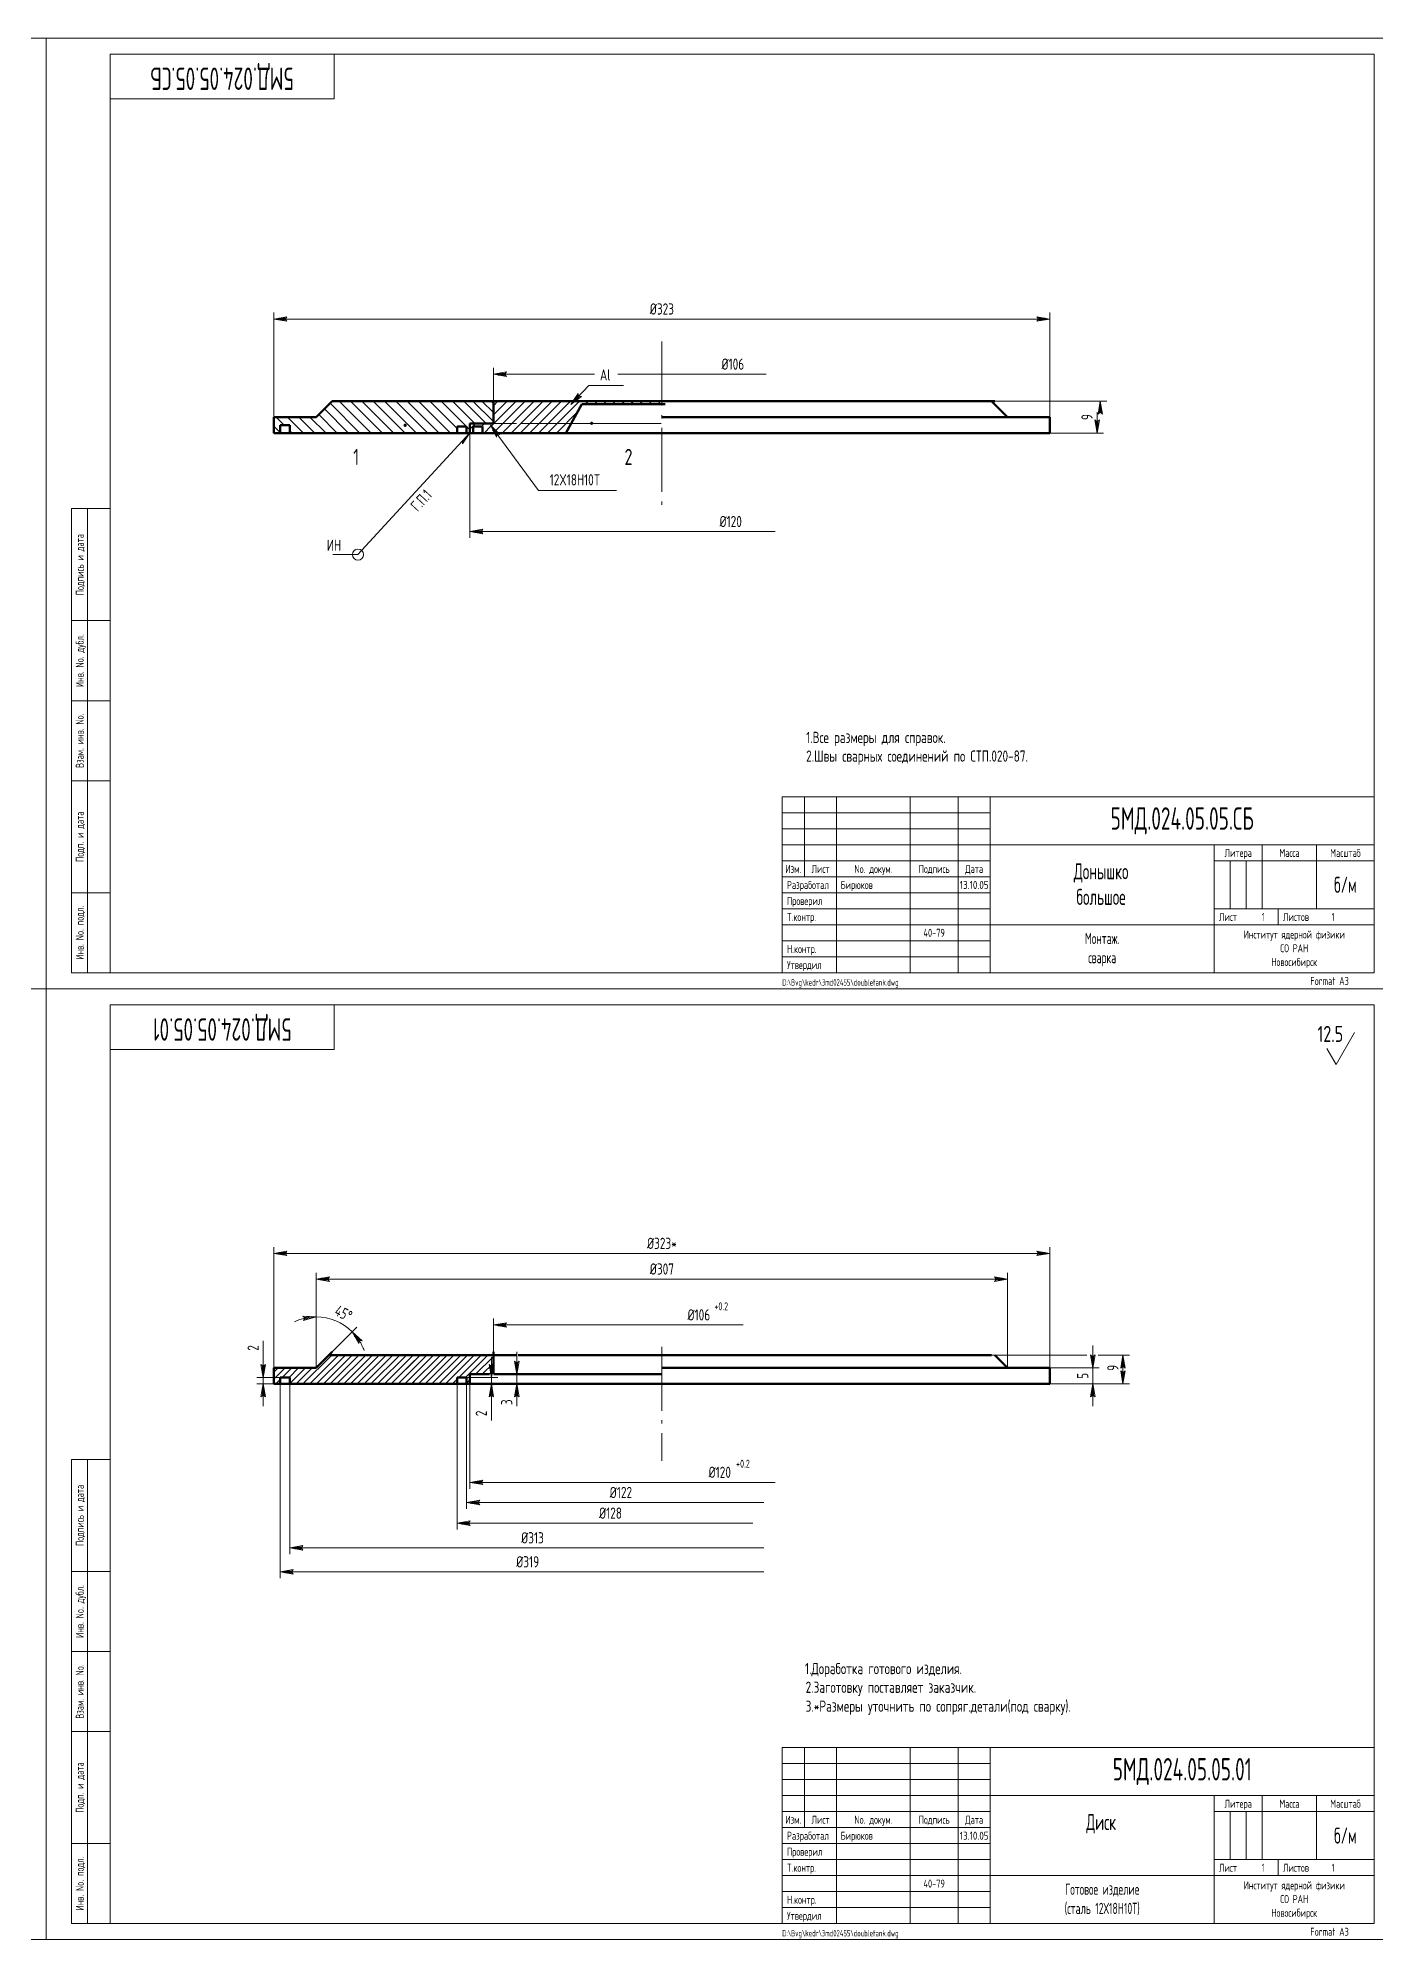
# Model space of a CAD drawing. Extents: x -414 to 4851, y -2165 to 1761.
# Drawn here: x 692 to 1110, y 419 to 1013 of the extents above; entities that cross this region are included whole.
import ezdxf
from ezdxf.enums import TextEntityAlignment as Align

# ---------------------------------------------------------------- set-up
doc = ezdxf.new("R2010")
doc.units = 0
doc.linetypes.add('S-P20', pattern=[27, 20, -3, 1, -3])
for name, color, linetype, lineweight in [('1', 9, 'CONTINUOUS', 20), ('2', 2, 'CONTINUOUS', 50), ('DIM', 4, 'CONTINUOUS', 20), ('HATCH', 5, 'CONTINUOUS', 20), ('TR', 3, 'CONTINUOUS', 20)]:
    doc.layers.add(name, color=color, linetype=linetype, lineweight=lineweight)
doc.styles.add('SIMPLEX', font='simplex.shx', dxfattribs={"width": 0.7})

# ---------------------------------------------------------------- blocks, each defined once
blk = doc.blocks.new('SHTAMP1')
at = {"layer": 'DIM', "color": 2}
for p, q in [((-185, 55), (0, 55)), ((-185, 55), (-185, 0)), ((-178, 55), (-178, 29.99999999999999)), ((-168, 55), (-168, 0)), ((-145, 55), (-145, 0)), ((-130, 55), (-130, 0)), ((-120, 55), (-120, 0)), ((-120, 40), (0, 40)), ((-49.99999999999997, 40), (-50, 0)), ((-34.99999999999997, 40), (-34.99999999999997, 20)), ((-17.99999999999997, 40), (-17.99999999999997, 20.00000000000001)), ((-185, 35), (-120, 35)), ((-185, 30), (-120, 30)), ((-49.99999999999997, 35), (0, 35)), ((-50, 20), (0, 20)), ((-29.99999999999994, 20.00000000000001), (-29.99999999999997, 15)), ((-120, 15), (0, 15))]:
    blk.add_line(p, q, dxfattribs=at)
at = {"layer": 'DIM'}
for p, q in [((-185, 50), (-120, 50)), ((-185, 45), (-120, 45)), ((-185, 40), (-120, 40)), ((-44.99999999999997, 35), (-44.99999999999997, 20)), ((-39.99999999999997, 35), (-39.99999999999997, 20)), ((-185, 25), (-120, 25)), ((-185, 20), (-120, 20)), ((-185, 15), (-120, 15)), ((-185, 10), (-120, 10)), ((-185, 5), (-120, 5))]:
    blk.add_line(p, q, dxfattribs=at)
at = {"layer": 'DIM', "style": 'SIMPLEX', "width": 0.6}
blk.add_text('1', height=2.5, dxfattribs=at).set_placement((-35.17607202795625, 16.2))
at = {"layer": 'DIM', "style": 'SIMPLEX', "width": 0.6, "flags": 8}
blk.add_attdef('ОБОЗНАЧЕНИЕ2', text='', height=7, dxfattribs=at).set_placement((-117, 60), align=Align.MIDDLE)
at = {"layer": 'DIM', "style": 'SIMPLEX', "width": 0.6}
for tag, height, p in [('ОБОЗНАЧЕНИЕ', 7, (-60, 47.5)), ('МАСШТАБ', 5, (-9, 27.5))]:
    blk.add_attdef(tag, text='', height=height, dxfattribs=at).set_placement(p, align=Align.MIDDLE)
at = {"layer": 'DIM', "style": 'SIMPLEX', "width": 0.9108433734939759}
blk.add_attdef('ДАТА', text='', height=2.5, dxfattribs=at).set_placement((-129.5, 26.2), (-120.5, 26.2), align=Align.FIT)
at = {"layer": 'DIM', "style": 'SIMPLEX', "width": 0.6}
for tag, p in [('ЛИСТОВ', (-13.325, 16.2)), ('FORMAT', (-20, -3.8))]:
    blk.add_attdef(tag, p, '', height=2.5, dxfattribs=at)
blk.add_attdef('ТЕЛЕФОН', text='', height=2.5, dxfattribs=at).set_placement((-137.5, 12.5), align=Align.MIDDLE_CENTER)
at = {"layer": 'TR', "style": 'SIMPLEX', "width": 0.7}
for s, p in [('Литера', (-42.49999999999997, 36.2)), ('Масса', (-26.49999999999997, 36.2)), ('Масштаб', (-9, 36.2)), ('Изм.', (-181.5, 31.2)), ('Лист', (-173, 31.2)), ('No. докум.', (-156.5, 31.2)), ('Подпись', (-137.5, 31.2)), ('Дата', (-125, 31.2)), ('Институт ядерной физики', (-25, 10.70243239950646)), ('СО РАН', (-25, 6.416718113792172)), ('Новосибирск', (-25, 2.131003828077887))]:
    blk.add_text(s, height=2.5, dxfattribs=at).set_placement(p, align=Align.CENTER)
at = {"layer": 'TR', "style": 'SIMPLEX'}
for s, width, p in [('Разработал', 0.6, (-183.5, 26.2)), ('T.контр.', 0.7, (-183.5, 16.2)), ('Проверил', 0.7, (-183.5, 21.2)), ('Лист', 0.7, (-48.5, 16.2)), ('Листов', 0.7, (-28.49999999999997, 16.2)), ('Н.контр.', 0.7, (-183.5, 6.200000000000001)), ('Утвердил', 0.7, (-183.5, 1.200000000000001))]:
    blk.add_text(s, height=2.5, dxfattribs=dict(at, width=width)).set_placement(p)
at = {"layer": 'TR', "style": 'SIMPLEX', "width": 0.6}
for tag, height, p in [('НАИМЕНОВАНИЕ', 5, (-85.34568711718521, 29.20002082529924)), ('НАИМЕНОВАНИЕ2', 5, (-85.34568711718521, 21.20002082529924)), ('МАТЕРИАЛ', 3.5, (-85, 9)), ('СОРТАМЕНТ', 3.5, (-85, 3))]:
    blk.add_attdef(tag, text='', height=height, dxfattribs=at).set_placement(p, align=Align.CENTER)
for tag, p, height in [('РАЗРАБОТАЛ', (-166.7, 26.2), 2.5), ('ПРОВЕРИЛ', (-166.7, 21.2), 2.5), ('НОРМОКОНТРОЛЬ', (-166.7, 6.199999999999998), 2.5), ('УТВЕРДИЛ', (-166.7, 1.199999999999999), 2.5), ('ФАЙЛ', (-185, -4), 2)]:
    blk.add_attdef(tag, p, '', height=height, dxfattribs=at)
blk = doc.blocks.new('LEADR')
at = {"layer": 'DIM'}
for p, q in [((-1.170416226631389, 0.2000000000000028), (0, 0)), ((-0.9997944300187243, -0.0002412563466975826), (-1.170416226631389, 0.2000000000000028)), ((0, 0), (-1.170416226631389, -0.1999999999999886)), ((-0.4381870021173455, 0.07487712356459042), (-1.063684681848329, 0.07474016190496968)), ((0, 0), (-1, 0)), ((-1.170416226631389, -0.1999999999999886), (-0.9997944300187243, -0.0002412563466975826)), ((-0.4396274744967172, -0.07512327059271229), (-1.063870801763059, -0.07525989858129378))]:
    blk.add_line(p, q, dxfattribs=at)
blk = doc.blocks.new('SVLEADR')
at = {"layer": 'DIM'}
for p, q in [((-1.170621796612664, -0.199758743653291), (-1, 0)), ((0, 0), (-1.170621796612664, -0.199758743653291)), ((-0.3755462257252447, -0.07510924514504325), (-1.064076371744335, -0.0750186422345962))]:
    blk.add_line(p, q, dxfattribs=at)

msp = doc.modelspace()

# ---------------------------------------------------------------- hatches: boundary and pattern name
at = {"layer": 'HATCH'}
h = msp.add_hatch(dxfattribs=at)
h.set_pattern_fill('U', color=256, scale=2, angle=45, style=0, pattern_type=0)
h.set_pattern_definition([(45, (275.073875836066, 0), (-1.414213562373095, 1.414213562373095), [])])
h.paths.add_polyline_path([(834.0553040438923, 899.8395665893614), (834.0547422080499, 892.8477920972638), (826.7148969998348, 892.8477920972639), (826.7146552687957, 889.8395665893614), (827.7146552720242, 889.8395665893614), (827.7148164775464, 891.8456911044213), (830.7148164872316, 891.8456911044212), (830.7146552817098, 889.8395665893614), (834.3429258433874, 889.8395665893615), (833.1186502449959, 892.2666496906267), (835.646180583832, 889.8395665893613), (856.7146552687957, 889.8395665893614), (861.7146552687956, 898.8395665893611), (886.7146552687957, 898.8395665893612), (886.7146552687958, 899.8395665893613), (885.307023325101, 899.8395665893613), (859.6105954046283, 899.8395665893614), (858.2220637935045, 898.811075284334), (858.9178414764102, 899.8395665893614)])

# ---------------------------------------------------------------- linework, layer by layer
at = {"layer": '1', "linetype": 'S-P20'}
for p, q in [((886.7146552687957, 918.4400730777631), (886.7146552687957, 865.8395665893614)), ((886.7146552687957, 604.4554877038805), (886.7146552687957, 568.8395665893614))]:
    msp.add_line(p, q, dxfattribs=at)
at = {"layer": '1'}
for p, q in [((834.05474220805, 892.8477920972638), (841.2799756766524, 892.8477920972638)), ((842.8238750164389, 892.8477920972638), (886.5334526953332, 892.8477920972638))]:
    msp.add_line(p, q, dxfattribs=at)
at = {"layer": '2'}
for p, q in [((783.7146552687957, 899.8395665893613), (778.7146552687957, 894.8395665893613)), ((783.7146552687957, 899.8395665893614), (990.7146552687957, 899.8395665893613)), ((834.0553040438922, 899.8395665893613), (834.0547422080499, 892.8477920972637)), ((861.7146552687957, 898.8395665893613), (856.7146552687957, 889.8395665893613)), ((861.7146552687957, 898.8395665893611), (887.7146552687959, 898.8395665893613)), ((885.307023325101, 899.8395665893613), (886.7146552687959, 899.8395665893613)), ((989.7146552687957, 899.8395665893613), (994.7146552687957, 894.8395665893613)), ((765.4646552687957, 894.8395665893615), (765.4646552687957, 891.3395665893615)), ((765.4646552687957, 894.8395665893617), (778.7146552687957, 894.8395665893612)), ((765.4646552687957, 891.3395665893615), (765.4646552687957, 889.8395665893615)), ((767.4646552687957, 892.2601873631241), (770.4646552687957, 892.2601873631236)), ((767.4646552687957, 892.2601873631241), (767.4646552687957, 889.8395665893615)), ((770.4646552687957, 892.2601873631241), (770.4646552687957, 889.8395665893615)), ((822.7148164614036, 891.8456911044213), (822.7146552817103, 889.839888016113)), ((822.7148164614036, 891.8456911044213), (825.7148164710893, 891.8456911044213)), ((825.7148164710893, 891.8456911044212), (825.7146552720244, 889.8396469460492)), ((826.7148969998348, 892.8477920972638), (826.7146552687957, 889.8395665893613)), ((826.7148969998348, 892.8477920972638), (834.0547422080499, 892.8477920972638)), ((827.7148164775463, 891.8456911044213), (827.714655265567, 889.8394862326734)), ((827.7148164775463, 891.8456911044213), (830.7148164872319, 891.8456911044213)), ((830.7148164872317, 891.8456911044212), (830.7146552558811, 889.8392451626098)), ((886.7146552687957, 894.8395665893592), (994.7146552687998, 894.8395665893572)), ((1007.964655268796, 894.8395665893615), (994.7146552687957, 894.8395665893613)), ((1007.964655268796, 894.8395665893618), (1007.964655268796, 891.3395665893618)), ((1007.964655268796, 891.3395665893615), (1007.964655268796, 889.8395665893615)), ((765.4646552687957, 889.8395665893615), (1007.964655268796, 889.8395665893611)), ((783.7146552687957, 602.8395665893613), (778.7146552687955, 597.8395665893612)), ((782.7146552687957, 601.8395665893613), (841.1388789695484, 601.8395665893613)), ((834.0553040438922, 602.8395665893613), (834.0547415470753, 595.8395665893601)), ((841.8573566879631, 601.8395665893613), (989.7146552687957, 601.8395665893613)), ((990.7146552687957, 601.8395665893613), (994.7146552687957, 597.8395665893613)), ((765.4646552687957, 597.8395665893615), (765.4646552687957, 594.3395665893615)), ((765.4646552687957, 597.8395665893617), (778.7146552687957, 597.8395665893612)), ((765.4646552687957, 594.3395665893615), (765.4646552687957, 592.8395665893615)), ((767.4646552687957, 594.843656911571), (767.4646552687957, 592.8395665893615)), ((767.4646552687957, 594.8395665893615), (770.4646552687957, 594.839566589361)), ((770.4646552687957, 594.843656911571), (770.4646552687957, 592.8395665893615)), ((822.7148159692579, 594.8395665893614), (822.7146552817103, 592.839888016113)), ((822.7148159692579, 594.8395665893614), (825.7148963356317, 594.8395665893613)), ((825.7148159789435, 594.8395665893613), (825.7146552720244, 592.8396469460492)), ((826.7148963388602, 595.8395665893602), (826.7146552687957, 592.8395665893613)), ((826.7148963388602, 595.8395665893602), (832.8045311969179, 595.8395665893601)), ((834.2414866337472, 595.8395665893601), (886.7146552687957, 595.8395665893592)), ((886.883662249425, 597.8395665893592), (994.7146552687998, 597.8395665893572)), ((1007.964655268796, 597.8395665893615), (994.7146552687957, 597.8395665893613)), ((1007.964655268796, 597.8395665893615), (1007.964655268796, 594.3395665893615)), ((1007.964655268796, 594.3395665893615), (1007.964655268796, 592.8395665893615)), ((765.4646552687957, 592.8395665893615), (1007.964655268796, 592.8395665893611))]:
    msp.add_line(p, q, dxfattribs=at)
at = {"layer": 'DIM'}
for p, q in [((765.4646552687957, 894.8395665893617), (765.4646552687957, 927.457478581186)), ((1007.964655268796, 894.8395665893615), (1007.964655268796, 927.457478581186)), ((768.9646552687957, 925.457478581186), (1004.464655268796, 925.457478581186)), ((834.0551601915174, 898.0493935744867), (834.0551601915174, 910.235820949817)), ((834.0551601915174, 908.235820949817), (865.7070080177602, 908.235820949817)), ((858.2220637935045, 898.811075284334), (863.856389972356, 904.6915305869585)), ((863.856389972356, 904.6915305869585), (874.7063899723562, 904.6915305869585)), ((872.9140507037266, 908.235820949817), (919.2897843121114, 908.235820949817)), ((990.7146552687957, 899.8395665893613), (1025.695149871915, 899.8395665893613)), ((833.1186502449962, 892.2666496906263), (848.1594295556911, 871.9137807420551)), ((1022.695149871915, 896.3395665893613), (1022.695149871915, 893.3395665893611)), ((826.7146646465274, 889.9562679093651), (791.7565071405845, 851.8740356931501)), ((826.7146552687957, 889.8395665893614), (826.7146552687957, 857.0758208000666)), ((1007.964655268796, 889.8395665893611), (1024.695149871915, 889.8395665893611)), ((848.1594295556911, 871.9137807420551), (872.4844295556911, 871.9137807420551)), ((830.2146552687957, 859.0758208000666), (922.1099382316413, 859.0758208000666)), ((791.7565071405845, 851.8740356931501), (783.9227705158557, 851.8740356931501)), ((765.4646552687957, 597.8395665893617), (765.4646552687957, 635.5890937528427)), ((1007.964655268796, 597.8395665893615), (1007.964655268796, 635.5890937528427)), ((768.9646552687957, 633.5890937528427), (1004.464655268796, 633.5890937528427)), ((778.7146552687957, 597.8395665893612), (778.7146552687957, 627.5688157077362)), ((782.2146552687957, 625.5688157077362), (991.2146552687998, 625.5688157077362)), ((994.7146552687998, 597.8395665893572), (994.7146552687998, 627.5688157077362)), ((834.0551601915174, 601.0493935744867), (834.0551601915174, 613.235820949817)), ((762.1589143954047, 598.3395665893615), (762.1589143954047, 606.2728999226948)), ((783.7146552687957, 602.8395665893614), (791.3851824944682, 610.5100938150337)), ((834.0551601915174, 611.235820949817), (865.7070080177602, 611.235820949817)), ((865.7070080177602, 611.235820949817), (912.0827416261452, 611.235820949817)), ((833.4272165654754, 598.3395665893613), (833.4272165654754, 601.1654551986879)), ((841.3783715423533, 599.3395665893601), (841.3783715423533, 602.8395665893601)), ((989.7146552687957, 601.8395665893613), (1014.857381280657, 601.8395665893613)), ((1014.857381280657, 601.8395665893613), (1019.511905677156, 601.8395665893613)), ((1021.347084054555, 601.3395665893615), (1021.347084054555, 604.8395665893615)), ((1023.067208862902, 601.8395665893613), (1032.769447501585, 601.8395665893613)), ((767.4646552687957, 594.8395665893615), (760.1589143954047, 594.8395665893615)), ((762.1589143954047, 592.8395665893615), (762.1589143954047, 594.8395665893615)), ((825.7148963356317, 594.8395665893613), (826.1791154079376, 594.8395665893613)), ((826.2834693360619, 594.8395665893613), (835.4272165654754, 594.8395665893613)), ((833.4272165654754, 595.8395665893613), (833.4272165654754, 592.8395665893613)), ((841.3783715423533, 597.8395665893601), (841.3783715423533, 592.8395665893613)), ((1007.964655268796, 597.8395665893614), (1023.347084054555, 597.8395665893615)), ((1021.347084054555, 592.8395665893611), (1021.347084054555, 597.8395665893615)), ((1030.769447501585, 599.3395665893613), (1030.769447501585, 596.3395665893611)), ((765.4646552687957, 592.8395665893615), (760.1589143954047, 592.8395665893615)), ((762.1589143954047, 589.3395665893615), (762.1589143954047, 585.8395665893615)), ((767.4646552687957, 592.8395665893615), (767.4646552687957, 532.1101278642343)), ((770.4646552687957, 592.8395665893615), (770.4646552687957, 539.6079329698002)), ((822.7146552817103, 592.839888016113), (822.7146552817103, 547.3173883404878)), ((825.7146552720244, 592.8396469460492), (825.7146552720244, 553.7673162552155)), ((826.7146552687957, 592.8395665893614), (826.7146552687957, 560.0758208000666)), ((833.4272165654754, 589.3395665893613), (833.4272165654754, 581.406233256028)), ((841.3783715423533, 589.3395665893613), (841.3783715423533, 585.8395665893613)), ((1007.964655268796, 592.8395665893611), (1032.769447501585, 592.8395665893611)), ((1021.347084054555, 589.3395665893611), (1021.347084054555, 585.8395665893611)), ((830.2146552687957, 562.0758208000666), (922.1099382316413, 562.0758208000666)), ((829.2146552720244, 555.7673162552155), (918.6099382316413, 555.7673162552155)), ((826.2146552817103, 549.3173883404878), (915.1099382316413, 549.3173883404878)), ((773.9646552687957, 541.6079329698002), (918.6099382316413, 541.6079329698002)), ((770.9646552687957, 534.1101278642343), (918.6099382316413, 534.1101278642343))]:
    msp.add_line(p, q, dxfattribs=at)
at = {"layer": 'DIM', "color": 2}
for p, q in [((702.2896355711716, 721.2438015313794), (702.2896355711716, 866.2438015313794)), ((714.2896355711716, 866.2438015313794), (702.2896355711716, 866.2438015313794)), ((707.2896355711716, 721.2438015313794), (707.2896355711716, 866.2438015313794)), ((714.2896355711716, 831.2438015313794), (702.2896355711716, 831.2438015313794)), ((714.2896355711716, 806.2438015313794), (702.2896355711716, 806.2438015313794)), ((714.2896355711716, 781.2438015313794), (702.2896355711716, 781.2438015313794)), ((714.2896355711716, 746.2438015313794), (702.2896355711716, 746.2438015313794)), ((714.2896355711716, 721.2438015313794), (702.2896355711716, 721.2438015313794)), ((702.2896355711716, 424.2438015313794), (702.2896355711716, 569.2438015313794)), ((714.2896355711716, 569.2438015313794), (702.2896355711716, 569.2438015313794)), ((707.2896355711716, 424.2438015313794), (707.2896355711716, 569.2438015313794)), ((714.2896355711716, 534.2438015313794), (702.2896355711716, 534.2438015313794)), ((714.2896355711716, 509.2438015313794), (702.2896355711716, 509.2438015313794)), ((714.2896355711716, 484.2438015313794), (702.2896355711716, 484.2438015313794)), ((714.2896355711716, 449.2438015313794), (702.2896355711716, 449.2438015313794)), ((714.2896355711716, 424.2438015313794), (702.2896355711716, 424.2438015313794))]:
    msp.add_line(p, q, dxfattribs=at)
at = {"layer": 'DIM'}
for points in [[(484.2896355711716, 716.2438015313794), (484.2896355711716, 1013.243801531379), (694.2896355711716, 1013.243801531379), (694.2896355711716, 716.2438015313794)], [(694.2896355711716, 716.2438015313794), (694.2896355711716, 1013.243801531379), (1114.289635571172, 1013.243801531379), (1114.289635571172, 716.2438015313794)], [(484.2896355711715, 419.2438015313794), (484.2896355711715, 716.2438015313794), (694.2896355711716, 716.2438015313794), (694.2896355711716, 419.2438015313794)], [(694.2896355711716, 419.2438015313794), (694.2896355711716, 716.2438015313794), (1114.289635571172, 716.2438015313794), (1114.289635571172, 419.2438015313794)]]:
    msp.add_lwpolyline(points, close=True, dxfattribs=at)
at = {"layer": 'DIM', "color": 2}
for points in [[(714.2896355711716, 721.2438015313794), (714.2896355711716, 1008.243801531379), (1109.289635571172, 1008.243801531379), (1109.289635571172, 721.2438015313794)], [(714.2896355711716, 424.2438015313794), (714.2896355711716, 711.2438015313794), (1109.289635571172, 711.2438015313794), (1109.289635571172, 424.2438015313794)]]:
    msp.add_lwpolyline(points, close=True, dxfattribs=at)
for points in [[(714.2896355711716, 994.2438015313794), (784.2896355711716, 994.2438015313794), (784.2896355711716, 1008.243801531379)], [(714.2896355711716, 697.2438015313794), (784.2896355711716, 697.2438015313794), (784.2896355711716, 711.2438015313794)]]:
    msp.add_lwpolyline(points, dxfattribs=at)
at = {"layer": 'DIM', "flags": 128}
for points in [[(806.3368263761088, 892.0645167291754, 0.5, 0.5, 458.3655088839218), (806.3350680572617, 892.0658082135191, 0, 0, 0), (796.4567506751769, 878.4893226628824, 0, 0, 0), (785.9567506751769, 878.4893226628824, 0, 0, 0)], [(864.8667020614032, 892.6636473776981, 0.5, 0.5, 458.3655088839218), (864.8646977847777, 892.6627856978351, 0, 0, 0), (871.0339532898895, 878.4893226628824, 0, 0, 0), (881.5339532898895, 878.4893226628824, 0, 0, 0)]]:
    msp.add_lwpolyline(points, format="xyseb", dxfattribs=at)
msp.add_lwpolyline([(1094.452884225223, 697.6438015313794), (1097.339635571172, 692.6438015313794), (1103.113138263068, 702.6438015313794)], dxfattribs=at)
at = {"layer": 'DIM'}
msp.add_circle((791.7565071405845, 851.8740356931501), 1.75, dxfattribs=at)
for start, end in [(102.6228711898528, 115.2457423797055), (44.99999999999965, 90.00000000000007), (19.75425762029424, 32.37712881014695)]:
    msp.add_arc((778.7146552687957, 597.8395665893613), 15.91883144496346, start, end, dxfattribs=at)
at = {"layer": 'HATCH'}
for p, q in [((788.8412699020016, 889.8395665893614), (781.2779625853987, 897.4028739059642)), ((792.376803807934, 889.8395665893614), (783.0457295383651, 899.1706408589306)), ((795.9123377138669, 889.8395665893613), (785.9123377138669, 899.8395665893614)), ((799.4478716197998, 889.8395665893613), (789.4478716197998, 899.8395665893614)), ((802.9834055257325, 889.8395665893613), (792.9834055257325, 899.8395665893614)), ((806.5189394316651, 889.8395665893613), (796.5189394316651, 899.8395665893614)), ((810.054473337598, 889.8395665893613), (800.054473337598, 899.8395665893614)), ((813.5900072435309, 889.8395665893613), (803.5900072435306, 899.8395665893614)), ((817.1255411494633, 889.8395665893613), (807.1255411494633, 899.8395665893614)), ((820.6610750553962, 889.8395665893613), (810.6610750553962, 899.8395665893614)), ((822.7147743312048, 891.3214012194854), (814.1966089613288, 899.8395665893614)), ((826.7147370241598, 890.8569724324631), (817.7321428672615, 899.8395665893614)), ((828.0547586564701, 893.0524847060856), (821.2676767731944, 899.8395665893614)), ((831.7949851712244, 892.8477920972638), (824.803210679127, 899.8395665893614)), ((834.054787900823, 893.4164164924111), (827.6316378038732, 899.8395665893613)), ((834.0550151655972, 896.2446163523833), (830.4600649286193, 899.8395665893613)), ((834.0552424303713, 899.0728162123555), (833.2884920533654, 899.8395665893613)), ((767.628066466405, 889.8395665893614), (765.4646552687957, 892.0029777869707)), ((768.7429795985754, 892.2601873631239), (766.1636003723374, 894.8395665893617)), ((774.6991342782705, 889.8395665893614), (769.6991342782705, 894.8395665893614)), ((778.2346681842032, 889.8395665893614), (773.2346681842034, 894.8395665893613)), ((781.7702020901359, 889.8395665893614), (776.7702020901361, 894.8395665893612)), ((785.3057359960687, 889.8395665893614), (779.5101956324322, 895.6351069529978)), ((771.1636003723377, 889.8395665893614), (770.4646552687957, 890.5385116929036)), ((825.6805018029111, 888.3556737477793), (825.4536328978181, 888.5825426528722)), ((774.5753473088034, 592.8395665893615), (783.5753473088032, 601.8395665893613)), ((774.5753473088034, 592.8395665893615), (783.5753473088032, 601.8395665893613)), ((776.696667652363, 592.8395665893615), (785.6966676523627, 601.8395665893613)), ((776.696667652363, 592.8395665893615), (785.6966676523627, 601.8395665893613)), ((778.8179879959227, 592.8395665893615), (787.8179879959225, 601.8395665893613)), ((778.8179879959227, 592.8395665893615), (787.8179879959225, 601.8395665893613)), ((780.9393083394823, 592.8395665893615), (789.9393083394821, 601.8395665893613)), ((780.9393083394823, 592.8395665893615), (789.9393083394821, 601.8395665893613)), ((783.0606286830418, 592.8395665893615), (792.0606286830418, 601.8395665893614)), ((783.0606286830418, 592.8395665893615), (792.0606286830418, 601.8395665893614)), ((785.1819490266016, 592.8395665893615), (794.1819490266014, 601.8395665893613)), ((785.1819490266016, 592.8395665893615), (794.1819490266014, 601.8395665893613)), ((787.3032693701612, 592.8395665893615), (796.3032693701609, 601.8395665893612)), ((787.3032693701612, 592.8395665893615), (796.3032693701609, 601.8395665893612)), ((789.4245897137209, 592.8395665893615), (798.4245897137207, 601.8395665893613)), ((789.4245897137207, 592.8395665893615), (798.4245897137207, 601.8395665893613)), ((791.5459100572805, 592.8395665893615), (800.5459100572803, 601.8395665893613)), ((791.5459100572805, 592.8395665893615), (800.5459100572803, 601.8395665893613)), ((793.66723040084, 592.8395665893615), (802.66723040084, 601.8395665893613)), ((793.66723040084, 592.8395665893614), (802.66723040084, 601.8395665893613)), ((795.7885507443998, 592.8395665893615), (804.7885507443996, 601.8395665893613)), ((795.7885507443998, 592.8395665893615), (804.7885507443996, 601.8395665893613)), ((797.9098710879593, 592.8395665893614), (806.9098710879591, 601.8395665893612)), ((797.9098710879593, 592.8395665893614), (806.9098710879593, 601.8395665893614)), ((800.0311914315191, 592.8395665893615), (809.0311914315189, 601.8395665893613)), ((800.0311914315191, 592.8395665893615), (809.0311914315189, 601.8395665893613)), ((802.1525117750787, 592.8395665893614), (811.1525117750784, 601.8395665893612)), ((802.1525117750787, 592.8395665893614), (809.4038798081156, 600.0909346223984)), ((804.2738321186382, 592.8395665893614), (813.2738321186382, 601.8395665893613)), ((806.395152462198, 592.8395665893615), (815.3951524621978, 601.8395665893613)), ((808.5164728057575, 592.8395665893614), (817.5164728057575, 601.8395665893613)), ((810.6377931493173, 592.8395665893615), (819.6377931493171, 601.8395665893613)), ((812.7591134928768, 592.8395665893614), (821.7591134928766, 601.8395665893612)), ((814.8804338364366, 592.8395665893615), (823.8804338364364, 601.8395665893613)), ((817.0017541799962, 592.8395665893615), (826.0017541799959, 601.8395665893612)), ((819.1230745235557, 592.8395665893614), (826.7152653521061, 600.4317574179119)), ((826.7149244001541, 596.1887757788404), (832.3657152106747, 601.8395665893614)), ((826.7150948761303, 598.3102665983762), (830.2443948671154, 601.8395665893613)), ((826.7152653521064, 600.431757417912), (828.0552182344975, 601.771710300303)), ((828.4870355542334, 595.8395665893601), (834.055188985444, 601.4077200205712)), ((765.4646552687957, 596.4567966107118), (766.8474252474455, 597.8395665893615)), ((765.4646552687957, 594.3354762671521), (768.968745591005, 597.8395665893614)), ((765.4646552687957, 594.3354762671521), (765.4687455910052, 594.3395665893615)), ((765.4646552687957, 594.3354762671521), (765.4687455910052, 594.3395665893615)), ((766.0900659345648, 592.8395665893615), (767.4646552687957, 594.2141559235924)), ((766.0900659345648, 592.8395665893615), (767.4646552687957, 594.2141559235924)), ((766.7146552687957, 597.7067966107118), (766.8474252474455, 597.8395665893615)), ((766.7146552687957, 595.5854762671521), (768.968745591005, 597.8395665893614)), ((768.0900659345648, 594.8395665893614), (771.0900659345648, 597.8395665893614)), ((768.0900659345648, 594.8395665893614), (771.0900659345648, 597.8395665893614)), ((770.2113862781239, 594.839566589361), (773.2113862781243, 597.8395665893614)), ((770.2113862781239, 594.839566589361), (773.2113862781243, 597.8395665893614)), ((770.4646552687957, 592.9715152364731), (775.3327066216839, 597.8395665893613)), ((770.4646552687957, 592.9715152364731), (775.3327066216839, 597.8395665893613)), ((772.4540269652437, 592.8395665893615), (777.4540269652434, 597.8395665893612)), ((772.4540269652437, 592.8395665893615), (777.4540269652434, 597.8395665893612)), ((804.2738321186382, 592.8395665893614), (809.4037093321394, 597.9694438028627)), ((806.395152462198, 592.8395665893615), (809.4035388561633, 595.8479529833269)), ((821.2443948671155, 592.8395665893615), (822.7147734106316, 594.3099451328776)), ((823.2443948671155, 594.8395665893615), (826.7150948761303, 598.3102665983762)), ((825.365715210675, 594.8395665893613), (826.7149244001541, 596.1887757788404)), ((825.7146735578033, 593.06720459293), (826.7147539241778, 594.0672849593045)), ((830.608355897793, 595.8395665893601), (834.0550185094679, 599.2862292010353)), ((832.7296762413525, 595.8395665893601), (834.0548480334918, 597.1647383814994)), ((832.8698879826013, 598.1010986741685), (833.2544671972057, 598.485677888773)), ((833.1794757271616, 596.2893660751691), (833.7770747557106, 596.8869651037181)), ((808.5164728057575, 592.8395665893614), (809.4033683801872, 593.7264621637912)), ((825.4870355542346, 592.8395665893614), (825.7146735578033, 593.06720459293))]:
    msp.add_line(p, q, dxfattribs=at)

# ---------------------------------------------------------------- block references
at = {"layer": 'DIM'}
ref = msp.add_blockref('SHTAMP1', (1109.289635571172, 721.2438015313794), dxfattribs=at)
ref.add_attrib('ФАЙЛ', 'D:\\Bvg\\kedr\\3md02455\\doubletank.dwg', (924.2896355711716, 717.2438015313794), dxfattribs={"layer": 'TR', "height": 2, "style": 'SIMPLEX', "width": 0.6})
ref.add_attrib('РАЗРАБОТАЛ', 'Бирюков', (942.5896355711716, 747.4438015313794), dxfattribs={"layer": 'TR', "height": 2.5, "style": 'SIMPLEX', "width": 0.6})
ref.add_attrib('ТЕЛЕФОН', '40-79', dxfattribs={"height": 2.5, "style": 'SIMPLEX', "width": 0.6}).set_placement((971.7896355711716, 733.7438015313794), align=Align.MIDDLE_CENTER)
ref.add_attrib('ДАТА', '13.10.05', dxfattribs={"height": 2.5, "style": 'SIMPLEX', "width": 0.6000000000000002}).set_placement((979.7896355711716, 747.4438015313794), (988.7896355711716, 747.4438015313794), align=Align.FIT)
ref.add_attrib('ОБОЗНАЧЕНИЕ', '5МД.024.05.05.СБ', dxfattribs={"height": 7, "style": 'SIMPLEX', "width": 0.6}).set_placement((1049.289635571172, 768.7438015313794), align=Align.MIDDLE)
ref.add_attrib('МАСШТАБ', 'б/м', dxfattribs={"height": 5, "style": 'SIMPLEX', "width": 0.6}).set_placement((1100.289635571172, 748.7438015313794), align=Align.MIDDLE)
ref.add_attrib('НАИМЕНОВАНИЕ', 'Донышко', dxfattribs={"layer": 'TR', "height": 5, "style": 'SIMPLEX', "width": 0.6}).set_placement((1023.943948453986, 750.4438015313794), align=Align.CENTER)
ref.add_attrib('НАИМЕНОВАНИЕ2', 'большое', dxfattribs={"layer": 'TR', "height": 5, "style": 'SIMPLEX', "width": 0.6}).set_placement((1023.943948453986, 742.4438223566787), align=Align.CENTER)
ref.add_attrib('МАТЕРИАЛ', 'Монтаж.', dxfattribs={"layer": 'TR', "height": 3.5, "style": 'SIMPLEX', "width": 0.6}).set_placement((1024.289635571172, 730.2438015313794), align=Align.CENTER)
ref.add_attrib('СОРТАМЕНТ', 'сварка', dxfattribs={"layer": 'TR', "height": 3.5, "style": 'SIMPLEX', "width": 0.6}).set_placement((1024.289635571172, 724.2438015313794), align=Align.CENTER)
ref.add_attrib('ЛИСТОВ', '1', (1095.964635571172, 737.4438015313794), dxfattribs={"height": 2.5, "style": 'SIMPLEX', "width": 0.6})
ref.add_attrib('FORMAT', 'Format A3', (1089.289635571172, 717.4438015313794), dxfattribs={"height": 2.5, "style": 'SIMPLEX', "width": 0.6})
ref.add_attrib('ОБОЗНАЧЕНИЕ2', '5МД.024.05.05.СБ', dxfattribs={"height": 7, "rotation": 180, "style": 'SIMPLEX', "width": 0.6, "flags": 8}).set_placement((749.2896355711716, 1001.243801531379), align=Align.MIDDLE)
at = {"layer": 'DIM', "xscale": 3.5, "yscale": 3.5, "zscale": 3.5}
for name, p, rotation in [('LEADR', (765.4646552687957, 925.457478581186), 180), ('LEADR', (834.0551601915174, 908.235820949817), 180), ('LEADR', (858.2220637935045, 898.811075284334), 226.2245141509726), ('LEADR', (1023.695149871915, 899.8395665893613), 90), ('LEADR', (833.1186502449962, 892.2666496906263), 126.4644177446463), ('LEADR', (1022.695149871915, 889.8395665893611), 270), ('SVLEADR', (826.7146646465274, 889.9562679093651), 47.44915535325585), ('LEADR', (826.7146552687957, 859.0758208000666), 180), ('LEADR', (765.4646552687957, 633.5890937528427), 180), ('LEADR', (778.7146552687957, 625.5688157077362), 180), ('LEADR', (778.7146552687957, 613.7583980343248), 6.311435594926454), ('LEADR', (834.0551601915174, 611.235820949817), 180), ('LEADR', (789.970968932095, 609.0958802526607), 128.6885644050733), ('LEADR', (841.3783715423533, 595.8395665893601), 270), ('LEADR', (1021.347084054555, 597.8395665893615), 270), ('LEADR', (1030.769447501585, 601.8395665893613), 90), ('LEADR', (762.1589143954047, 594.8395665893615), 270), ('LEADR', (833.4272165654754, 594.8395665893613), 270), ('LEADR', (1030.769447501585, 592.8395665893611), 270), ('LEADR', (762.1589143954047, 592.8395665893615), 90), ('LEADR', (833.4272165654754, 592.8395665893613), 90), ('LEADR', (841.3783715423533, 592.8395665893613), 90), ('LEADR', (1021.347084054555, 592.8395665893611), 90), ('LEADR', (826.7146552687957, 562.0758208000666), 180), ('LEADR', (825.7146552720244, 555.7673162552155), 180), ('LEADR', (822.7146552817103, 549.3173883404878), 180), ('LEADR', (770.4646552687957, 541.6079329698002), 180), ('LEADR', (767.4646552687957, 534.1101278642343), 180)]:
    msp.add_blockref(name, p, dxfattribs=dict(at, rotation=rotation))
for p in [(1007.964655268796, 925.457478581186), (1007.964655268796, 633.5890937528427), (994.7146552687998, 625.5688157077362)]:
    msp.add_blockref('LEADR', p, dxfattribs=at)
at = {"layer": 'DIM'}
ref = msp.add_blockref('SHTAMP1', (1109.289635571172, 424.2438015313794), dxfattribs=at)
ref.add_attrib('ФАЙЛ', 'D:\\Bvg\\kedr\\3md02455\\doubletank.dwg', (924.2896355711716, 420.2438015313794), dxfattribs={"layer": 'TR', "height": 2, "style": 'SIMPLEX', "width": 0.6})
ref.add_attrib('РАЗРАБОТАЛ', 'Бирюков', (942.5896355711716, 450.4438015313794), dxfattribs={"layer": 'TR', "height": 2.5, "style": 'SIMPLEX', "width": 0.6})
ref.add_attrib('ТЕЛЕФОН', '40-79', dxfattribs={"height": 2.5, "style": 'SIMPLEX', "width": 0.6}).set_placement((971.7896355711716, 436.7438015313794), align=Align.MIDDLE_CENTER)
ref.add_attrib('ДАТА', '13.10.05', dxfattribs={"height": 2.5, "style": 'SIMPLEX', "width": 0.6000000000000002}).set_placement((979.7896355711716, 450.4438015313794), (988.7896355711716, 450.4438015313794), align=Align.FIT)
ref.add_attrib('ОБОЗНАЧЕНИЕ', '5МД.024.05.05.01', dxfattribs={"height": 7, "style": 'SIMPLEX', "width": 0.6}).set_placement((1049.289635571172, 471.7438015313794), align=Align.MIDDLE)
ref.add_attrib('МАСШТАБ', 'б/м', dxfattribs={"height": 5, "style": 'SIMPLEX', "width": 0.6}).set_placement((1100.289635571172, 451.7438015313794), align=Align.MIDDLE)
ref.add_attrib('НАИМЕНОВАНИЕ', 'Диск', dxfattribs={"layer": 'TR', "height": 5, "style": 'SIMPLEX', "width": 0.6}).set_placement((1023.943948453986, 453.4438015313794), align=Align.CENTER)
ref.add_attrib('МАТЕРИАЛ', 'Готовое изделие', dxfattribs={"layer": 'TR', "height": 3.5, "style": 'SIMPLEX', "width": 0.6}).set_placement((1024.289635571172, 433.2438015313794), align=Align.CENTER)
ref.add_attrib('СОРТАМЕНТ', '(сталь 12Х18Н10Т)', dxfattribs={"layer": 'TR', "height": 3.5, "style": 'SIMPLEX', "width": 0.6}).set_placement((1024.289635571172, 427.2438015313794), align=Align.CENTER)
ref.add_attrib('ЛИСТОВ', '1', (1095.964635571172, 440.4438015313794), dxfattribs={"height": 2.5, "style": 'SIMPLEX', "width": 0.6})
ref.add_attrib('FORMAT', 'Format A3', (1089.289635571172, 420.4438015313794), dxfattribs={"height": 2.5, "style": 'SIMPLEX', "width": 0.6})
ref.add_attrib('ОБОЗНАЧЕНИЕ2', '5МД.024.05.05.01', dxfattribs={"height": 7, "rotation": 180, "style": 'SIMPLEX', "width": 0.6, "flags": 8}).set_placement((749.2896355711716, 704.2438015313794), align=Align.MIDDLE)

# ---------------------------------------------------------------- texts
at = {"layer": 'DIM', "style": 'SIMPLEX', "width": 0.7}
for s, p in [('1', (791.2067506751769, 879.8893226628824)), ('2', (876.2839532898895, 879.8893226628824))]:
    msp.add_text(s, height=5, dxfattribs=at).set_placement(p, align=Align.CENTER)
for s, p in [('Подпись и дата', (706.0896355711716, 848.7438015313794)), ('Инв. No. дубл.', (706.0896355711716, 818.7438015313794)), ('Взам. инв. No.', (706.0896355711716, 793.7438015313794)), ('Подп. и дата', (706.0896355711716, 763.7438015313794)), ('Инв. No. подл.', (706.0896355711716, 733.7438015313794)), ('Подпись и дата', (706.0896355711716, 551.7438015313794)), ('Инв. No. дубл.', (706.0896355711716, 521.7438015313794)), ('Взам. инв. No.', (706.0896355711716, 496.7438015313794)), ('Подп. и дата', (706.0896355711716, 466.7438015313794)), ('Инв. No. подл.', (706.0896355711716, 436.7438015313794))]:
    msp.add_text(s, height=2.5, rotation=90, dxfattribs=at).set_placement(p, align=Align.CENTER)
msp.add_text('12.5', height=5, dxfattribs=at).set_placement((1099.589635571172, 699.6438015313794), align=Align.RIGHT)
for p in [(903.1076150441902, 615.085820949817), (909.877738602129, 565.9258208000666)]:
    msp.add_text('+0.2', height=2.4745, dxfattribs=at).set_placement(p, align=Align.BOTTOM_LEFT)
for s, p in [('1.Доработка готового изделия.', (931.4258379364803, 502.1553214612962)), ('2.Заготовку поставляет заказчик.', (931.6141756500153, 496.3219881279629)), ('3.*Размеры уточнить по сопряг.детали(под сварку).', (931.633492338583, 490.4104681980461))]:
    msp.add_text(s, height=3.5, dxfattribs=at).set_placement(p)
at = {"layer": 'DIM', "char_height": 3.5, "attachment_point": 5, "style": 'SIMPLEX'}
for s, insert in [('%%c323', (886.7146552687957, 928.607478581186)), ('%%c106', (908.8849077301566, 911.385820949817)), ('\\A1;%%c120', (908.2146552687957, 862.2258208000666)), ('%%c323*', (886.7146552687957, 636.7390937528427)), ('%%c307', (886.7146552687977, 628.7188157077362)), ('%%c106', (898.2659483775235, 614.385820949817)), ('\\A1;%%c120', (904.802738602129, 565.2258208000666)), ('\\A1;%%c122', (873.9122967518329, 558.9173162552155)), ('\\A1;%%c128', (870.6622967566759, 552.4673883404878)), ('\\A1;%%c313', (846.2872967502185, 544.7579329698002)), ('\\A1;%%c319', (844.7872967502185, 537.2601278642343))]:
    msp.add_mtext(s, dxfattribs=dict(at, insert=insert))
for s, insert, rotation in [('9', (1019.545149871915, 894.8395665893612), 90), ('\\A1;45°', (787.2570804106454, 614.8879479017417), 333.3859441926819), ('\\A1;2', (759.0089143954046, 604.0562332560282), 90), ('\\A1;5', (1018.197084054555, 595.3395665893613), 90), ('9', (1027.619447501585, 597.8395665893612), 90), ('2', (830.2772165654753, 583.6228999226946), 90), ('3', (838.2283715423534, 587.10146085903), 90)]:
    msp.add_mtext(s, dxfattribs=dict(at, insert=insert, rotation=rotation))
at = {"layer": 'TR', "style": 'SIMPLEX', "width": 0.7}
for s, p in [('Al', (867.356389972356, 906.2665305869585)), ('12X18H10T', (851.6594295556911, 873.4887807420552))]:
    msp.add_text(s, height=3.5, dxfattribs=at).set_placement(p)
msp.add_text('Г.П.1', height=3.5, rotation=47.44915535325585, dxfattribs=at).set_placement((812.7970533806886, 867.6458491863109), align=Align.CENTER)
msp.add_text('ИН', height=3.5, dxfattribs=at).set_placement((786.5065071405845, 853.03953569315), align=Align.RIGHT)
at = {"layer": 'TR', "insert": (931.7896355711716, 786.2438015313794), "char_height": 3.5, "width": 170, "attachment_point": 7, "style": 'SIMPLEX'}
msp.add_mtext('\\A1;1.Все размеры для справок.\\P2.Швы сварных соединений по СТП.020-87.', dxfattribs=at)

doc.saveas('drawing.dxf')
